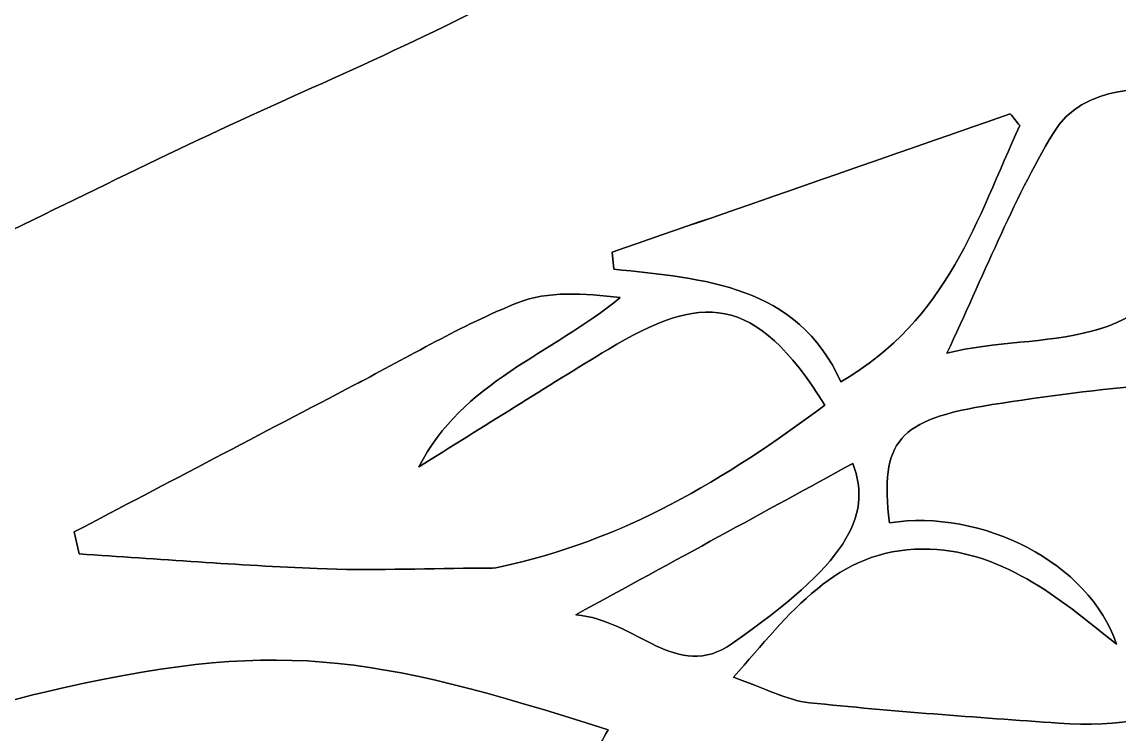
# Model space of a CAD drawing. Extents: x 105 to 524, y 66 to 486.
# Drawn here: x 351.02 to 393.51, y 225.07 to 252.67 of the extents above; entities that cross this region are included whole.
import ezdxf

# ---------------------------------------------------------------- set-up
doc = ezdxf.new("R2010")
doc.units = 0
doc.layers.add('tree', color=7, linetype='CONTINUOUS')

msp = doc.modelspace()

# ---------------------------------------------------------------- linework, layer by layer
at = {"layer": 'tree', "color": 7}
for p, q in [((373.879181, 243.739303), (373.94328, 243.088936)), ((373.879181, 243.739303), (373.94328, 243.088936)), ((373.94328, 243.089017), (373.879181, 243.739116)), ((373.94328, 243.089017), (373.879181, 243.739116)), ((382.738277, 238.720944), (382.738277, 238.720944)), ((382.738277, 238.720863), (382.738277, 238.720863)), ((353.236812, 232.049645), (353.046171, 232.901045)), ((353.236812, 232.049645), (353.046171, 232.901028)), ((353.046312, 232.90095), (353.046312, 232.900947)), ((353.046312, 232.900947), (353.236953, 232.049546)), ((353.046312, 232.900947), (353.236953, 232.049546)), ((372.470856, 229.692934), (372.470856, 229.692934)), ((372.470856, 229.692906), (372.470856, 229.692906)), ((378.582978, 227.268719), (378.582978, 227.268719)), ((378.583014, 227.268666), (378.583014, 227.268666))]:
    msp.add_line(p, q, dxfattribs=at)
for points in [[(524.443995, 275.896663), (524.443995, 160.054933), (430.535721, 66.146656), (314.693991, 66.146652)], [(357.498826, 247.924218), (361.690179, 249.923635), (366.010507, 251.67663), (370.088901, 253.880024)], [(357.498826, 247.924218), (361.690179, 249.923635), (366.010507, 251.67663), (370.088901, 253.880024)], [(370.088971, 253.879847), (366.010331, 251.676454), (361.69025, 249.923459), (357.498897, 247.924306)], [(370.088971, 253.879847), (366.010331, 251.676454), (361.69025, 249.923459), (357.498897, 247.924306)], [(390.952673, 248.347339), (392.131903, 250.324863), (394.620115, 250.037861), (396.586534, 250.25465)], [(390.952673, 248.347339), (392.131903, 250.324863), (394.620115, 250.037861), (396.586534, 250.25465)], [(396.586639, 250.254703), (394.620186, 250.037914), (392.131726, 250.32492), (390.952743, 248.347392)], [(396.586639, 250.254703), (394.620186, 250.037914), (392.131726, 250.32492), (390.952743, 248.347392)], [(373.879181, 243.739116), (379.018236, 245.528419), (384.157291, 247.317458), (389.296628, 249.106764)], [(373.879181, 243.739116), (379.018236, 245.528419), (384.157291, 247.317458), (389.296628, 249.106764)], [(389.296628, 249.106686), (384.157291, 247.317645), (379.018236, 245.528342), (373.879181, 243.739303)], [(389.296628, 249.106686), (384.157291, 247.317645), (379.018236, 245.528342), (373.879181, 243.739303)], [(389.296628, 249.106764), (389.419465, 248.953517), (389.542302, 248.800271), (389.665139, 248.647292)], [(389.296628, 249.106764), (389.419465, 248.953517), (389.542302, 248.800271), (389.665139, 248.647292)], [(389.665139, 248.647211), (389.542302, 248.800458), (389.419465, 248.953436), (389.296628, 249.106686)], [(389.665139, 248.647211), (389.542302, 248.800458), (389.419465, 248.953436), (389.296628, 249.106686)], [(389.665139, 248.647292), (388.010047, 245.067346), (386.907476, 241.139521), (382.738277, 238.720944)], [(389.665139, 248.647292), (388.010047, 245.067346), (386.907476, 241.139521), (382.738277, 238.720944)], [(382.738277, 238.720863), (386.907476, 241.139444), (388.010047, 245.067533), (389.665139, 248.647211)], [(382.738277, 238.720863), (386.907476, 241.139444), (388.010047, 245.067533), (389.665139, 248.647211)], [(386.845175, 239.834653), (388.236425, 242.775447), (389.371311, 245.694616), (390.952673, 248.347339)], [(386.845175, 239.834653), (388.236425, 242.775447), (389.371311, 245.694616), (390.952673, 248.347339)], [(390.952743, 248.347392), (389.371134, 245.694669), (388.236213, 242.7755), (386.845246, 239.834706)], [(390.952743, 248.347392), (389.371134, 245.694669), (388.236213, 242.7755), (386.845246, 239.834706)], [(357.498897, 247.924306), (353.192715, 245.870423), (348.92312, 243.74045), (344.622811, 241.67375)], [(357.498897, 247.924306), (353.192715, 245.870423), (348.92312, 243.74045), (344.622811, 241.67375)], [(344.622998, 241.673927), (348.923038, 243.740626), (353.192644, 245.870331), (357.498826, 247.924218)], [(344.622998, 241.673927), (348.923038, 243.740626), (353.192644, 245.870331), (357.498826, 247.924218)], [(396.340612, 244.735622), (394.998751, 239.55726), (390.458678, 240.734381), (386.845175, 239.834653)], [(396.340612, 244.735622), (394.998751, 239.55726), (390.458678, 240.734381), (386.845175, 239.834653)], [(386.845246, 239.834706), (390.458748, 240.734434), (394.998857, 239.557313), (396.340683, 244.735675)], [(386.845246, 239.834706), (390.458748, 240.734434), (394.998857, 239.557313), (396.340683, 244.735675)], [(382.738277, 238.720944), (381.034325, 242.491514), (377.44594, 242.70323), (373.94328, 243.089017)], [(382.738277, 238.720944), (381.034325, 242.491514), (377.44594, 242.70323), (373.94328, 243.089017)], [(373.94328, 243.088936), (377.44594, 242.703149), (381.034325, 242.491701), (382.738277, 238.720863)], [(373.94328, 243.088936), (377.44594, 242.703149), (381.034325, 242.491701), (382.738277, 238.720863)], [(374.19213, 241.98871), (372.794495, 242.143562), (371.385606, 242.255693), (370.212796, 241.782335)], [(374.19213, 241.98871), (372.794495, 242.143562), (371.385606, 242.255693), (370.212796, 241.782335)], [(370.212938, 241.782413), (371.3855, 242.25577), (372.794636, 242.143636), (374.192271, 241.988788)], [(370.212938, 241.782413), (371.3855, 242.25577), (372.794636, 242.143636), (374.192271, 241.988788)], [(373.722018, 239.976286), (377.310156, 242.143636), (379.396237, 242.209581), (382.111426, 237.816411)], [(373.722018, 239.976286), (377.310156, 242.143636), (379.396237, 242.209581), (382.111426, 237.816411)], [(382.111285, 237.816337), (379.396343, 242.209772), (377.310015, 242.143827), (373.722159, 239.976212)], [(382.111285, 237.816337), (379.396343, 242.209772), (377.310015, 242.143827), (373.722159, 239.976212)], [(370.212796, 241.782335), (368.043178, 240.906907), (366.006486, 239.698551), (363.923897, 238.61087)], [(370.212796, 241.782335), (368.043178, 240.906907), (366.006486, 239.698551), (363.923897, 238.61087)], [(363.924039, 238.61068), (366.006627, 239.698629), (368.043284, 240.906716), (370.212938, 241.782413)], [(363.924039, 238.61068), (366.006627, 239.698629), (368.043284, 240.906716), (370.212938, 241.782413)], [(374.192271, 241.988788), (371.540087, 239.785663), (368.072952, 238.726017), (366.394365, 235.423463)], [(374.192271, 241.988788), (371.540087, 239.785663), (368.072952, 238.726017), (366.394365, 235.423463)], [(366.394506, 235.423654), (368.072811, 238.725939), (371.540229, 239.785585), (374.19213, 241.98871)], [(366.394506, 235.423654), (368.072811, 238.725939), (371.540229, 239.785585), (374.19213, 241.98871)], [(366.394365, 235.423463), (368.922653, 236.997314), (371.304855, 238.515902), (373.722018, 239.976286)], [(366.394365, 235.423463), (368.922653, 236.997314), (371.304855, 238.515902), (373.722018, 239.976286)], [(373.722159, 239.976212), (371.304714, 238.515825), (368.922759, 236.99724), (366.394506, 235.423654)], [(373.722159, 239.976212), (371.304714, 238.515825), (368.922759, 236.99724), (366.394506, 235.423654)], [(353.046171, 232.901028), (356.671668, 234.805135), (360.294237, 236.714848), (363.924039, 238.61068)], [(353.046171, 232.901028), (356.671668, 234.805135), (360.294237, 236.714848), (363.924039, 238.61068)], [(363.923897, 238.61087), (360.294132, 236.714774), (356.671809, 234.805058), (353.046312, 232.90095)], [(363.923897, 238.61087), (360.294132, 236.714774), (356.671809, 234.805058), (353.046312, 232.90095)], [(394.852243, 238.61407), (392.758965, 238.426117), (390.668651, 238.16474), (388.592977, 237.836622)], [(394.852243, 238.61407), (392.758965, 238.426117), (390.668651, 238.16474), (388.592977, 237.836622)], [(388.593013, 237.836837), (390.668651, 238.164687), (392.759001, 238.426329), (394.852278, 238.614017)], [(388.593013, 237.836837), (390.668651, 238.164687), (392.759001, 238.426329), (394.852278, 238.614017)], [(369.495035, 231.538283), (374.257817, 232.535988), (378.295641, 234.945223), (382.111285, 237.816337)], [(369.495035, 231.538283), (374.257817, 232.535988), (378.295641, 234.945223), (382.111285, 237.816337)], [(382.111426, 237.816411), (378.2955, 234.945301), (374.257958, 232.536065), (369.495141, 231.538357)], [(382.111426, 237.816411), (378.2955, 234.945301), (374.257958, 232.536065), (369.495141, 231.538357)], [(384.613397, 233.256247), (384.242486, 236.426643), (384.930121, 237.257756), (388.593013, 237.836837)], [(384.613397, 233.256247), (384.242486, 236.426643), (384.930121, 237.257756), (388.593013, 237.836837)], [(388.592977, 237.836622), (384.930086, 237.257809), (384.242486, 236.426696), (384.613397, 233.2563)], [(388.592977, 237.836622), (384.930086, 237.257809), (384.242486, 236.426696), (384.613397, 233.2563)], [(372.470856, 229.692934), (376.368204, 231.822907), (379.774203, 233.684565), (383.20024, 235.556901)], [(372.470856, 229.692934), (376.368204, 231.822907), (379.774203, 233.684565), (383.20024, 235.556901)], [(383.20024, 235.556873), (379.774203, 233.684537), (376.368204, 231.822879), (372.470856, 229.692906)], [(383.20024, 235.556873), (379.774203, 233.684537), (376.368204, 231.822879), (372.470856, 229.692906)], [(383.20024, 235.556901), (383.99145, 233.436537), (382.879283, 231.631748), (378.528227, 228.578287)], [(383.20024, 235.556901), (383.99145, 233.436537), (382.879283, 231.631748), (378.528227, 228.578287)], [(378.528227, 228.578262), (382.879282, 231.631719), (383.99145, 233.436513), (383.20024, 235.556873)], [(378.528227, 228.578262), (382.879282, 231.631719), (383.99145, 233.436513), (383.20024, 235.556873)], [(384.613397, 233.2563), (388.182273, 233.811886), (392.362972, 231.719289), (393.409981, 228.548092)], [(384.613397, 233.2563), (388.182273, 233.811886), (392.362972, 231.719289), (393.409981, 228.548092)], [(393.410017, 228.548039), (392.362972, 231.719236), (388.182309, 233.811833), (384.613397, 233.256247)], [(393.410017, 228.548039), (392.362972, 231.719236), (388.182309, 233.811833), (384.613397, 233.256247)], [(362.462551, 231.482311), (359.384741, 231.609925), (356.311976, 231.854481), (353.236812, 232.049645)], [(362.462551, 231.482311), (359.384741, 231.609925), (356.311976, 231.854481), (353.236812, 232.049645)], [(353.236953, 232.049546), (356.311835, 231.85465), (359.384882, 231.609829), (362.462692, 231.48248)], [(353.236953, 232.049546), (356.311835, 231.85465), (359.384882, 231.609829), (362.462692, 231.48248)], [(385.897543, 232.24097), (382.569791, 232.23268), (380.768366, 229.774334), (378.582978, 227.268719)], [(385.897543, 232.24097), (382.569791, 232.23268), (380.768366, 229.774334), (378.582978, 227.268719)], [(378.583014, 227.268666), (380.768401, 229.774281), (382.569791, 232.232909), (385.897296, 232.240917)], [(378.583014, 227.268666), (380.768401, 229.774281), (382.569791, 232.232909), (385.897296, 232.240917)], [(385.897296, 232.240917), (388.900106, 232.248114), (391.169878, 230.369114), (393.410017, 228.548039)], [(385.897296, 232.240917), (388.900106, 232.248114), (391.169878, 230.369114), (393.410017, 228.548039)], [(393.409981, 228.548092), (391.169842, 230.36917), (388.90007, 232.248181), (385.897543, 232.24097)], [(393.409981, 228.548092), (391.169842, 230.36917), (388.90007, 232.248181), (385.897543, 232.24097)], [(369.495141, 231.538357), (369.175771, 231.471347), (368.834529, 231.500179), (368.503659, 231.498045)], [(369.495141, 231.538357), (369.175771, 231.471347), (368.834529, 231.500179), (368.503659, 231.498045)], [(368.503659, 231.498045), (366.489686, 231.48471), (364.472538, 231.398995), (362.462551, 231.482311)], [(368.503659, 231.498045), (366.489686, 231.48471), (364.472538, 231.398995), (362.462551, 231.482311)], [(362.462692, 231.48248), (364.472643, 231.399182), (366.48958, 231.484597), (368.503517, 231.497967)], [(362.462692, 231.48248), (364.472643, 231.399182), (366.48958, 231.484597), (368.503517, 231.497967)], [(368.503517, 231.497967), (368.834635, 231.500084), (369.175665, 231.471544), (369.495035, 231.538283)], [(368.503517, 231.497967), (368.834635, 231.500084), (369.175665, 231.471544), (369.495035, 231.538283)], [(391.173864, 225.492497), (395.713162, 225.171586), (399.374713, 226.974241), (402.379639, 230.260239)], [(391.173864, 225.492497), (395.713162, 225.171586), (399.374713, 226.974241), (402.379639, 230.260239)], [(402.379674, 230.260186), (399.374748, 226.974188), (395.713197, 225.171533), (391.173899, 225.492444)], [(402.379674, 230.260186), (399.374748, 226.974188), (395.713197, 225.171533), (391.173899, 225.492444)], [(378.528227, 228.578287), (376.37593, 227.06771), (374.82847, 229.492164), (372.470856, 229.692934)], [(378.528227, 228.578287), (376.37593, 227.06771), (374.82847, 229.492164), (372.470856, 229.692934)], [(372.470856, 229.692906), (374.82847, 229.492136), (376.37593, 227.067685), (378.528227, 228.578262)], [(372.470856, 229.692906), (374.82847, 229.492136), (376.37593, 227.067685), (378.528227, 228.578262)], [(373.730979, 225.230856), (364.423537, 228.203153), (360.873322, 228.793181), (351.790709, 226.672285)], [(373.730979, 225.230856), (364.423537, 228.203153), (360.873322, 228.793181), (351.790709, 226.672285)], [(351.790762, 226.672017), (360.873111, 228.793181), (364.423572, 228.203153), (373.730767, 225.230856)], [(351.790762, 226.672017), (360.873111, 228.793181), (364.423572, 228.203153), (373.730767, 225.230856)], [(378.582978, 227.268719), (379.799039, 226.847157), (380.637521, 226.375669), (381.515514, 226.284363)], [(378.582978, 227.268719), (379.799039, 226.847157), (380.637521, 226.375669), (381.515514, 226.284363)], [(381.515549, 226.284307), (380.637556, 226.375616), (379.799074, 226.847104), (378.583014, 227.268666)], [(381.515549, 226.284307), (380.637556, 226.375616), (379.799074, 226.847104), (378.583014, 227.268666)], [(351.790709, 226.672285), (348.664816, 225.942091), (345.670837, 224.488114), (342.754567, 223.079525)], [(351.790709, 226.672285), (348.664816, 225.942091), (345.670837, 224.488114), (342.754567, 223.079525)], [(342.75462, 223.079525), (345.670893, 224.488114), (348.664869, 225.942091), (351.790762, 226.672017)], [(342.75462, 223.079525), (345.670893, 224.488114), (348.664869, 225.942091), (351.790762, 226.672017)], [(381.515514, 226.284363), (384.727662, 225.950103), (387.95131, 225.720233), (391.173864, 225.492497)], [(381.515514, 226.284363), (384.727662, 225.950103), (387.95131, 225.720233), (391.173864, 225.492497)], [(391.173899, 225.492444), (387.951345, 225.720176), (384.727697, 225.95005), (381.515549, 226.284307)], [(391.173899, 225.492444), (387.951345, 225.720176), (384.727697, 225.95005), (381.515549, 226.284307)], [(373.730767, 225.230856), (373.502978, 224.896863), (373.367053, 224.452071), (373.085889, 224.322855)], [(373.730767, 225.230856), (373.502978, 224.896863), (373.367053, 224.452071), (373.085889, 224.322855)], [(373.086101, 224.322855), (373.367018, 224.452071), (373.502943, 224.896863), (373.730979, 225.230856)], [(373.086101, 224.322855), (373.367018, 224.452071), (373.502943, 224.896863), (373.730979, 225.230856)]]:
    msp.add_open_spline(points, degree=3, dxfattribs=at)

doc.saveas('drawing.dxf')
